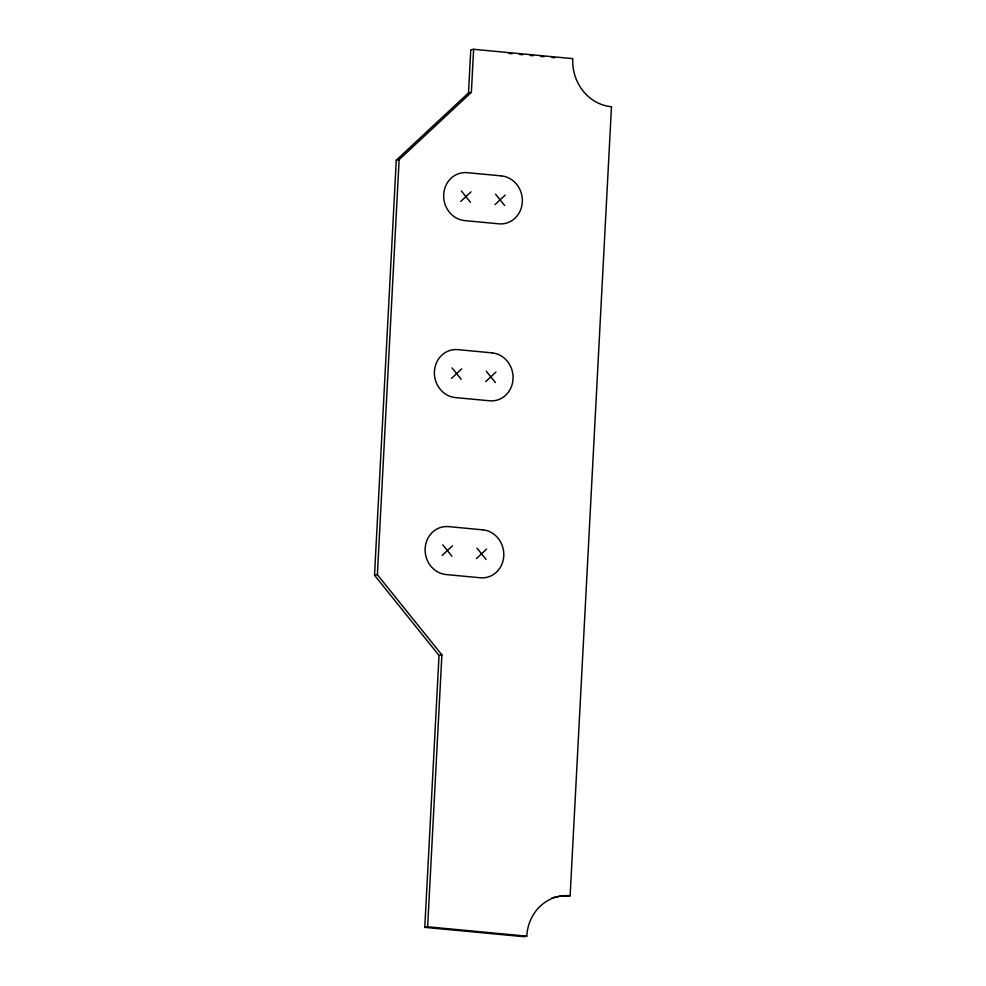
<?xml version="1.0" encoding="UTF-8"?>
<svg xmlns="http://www.w3.org/2000/svg" width="986" height="986" viewBox="0 0 986 986"><rect width="100%" height="100%" fill="white"/><g stroke="black" fill="none" stroke-linecap="round" stroke-linejoin="round"><path stroke-width="1.48" d="M374.52 575.232L396.273 160.188L468.51 92.894L471.37 92.351L473.625 49.3L572.78 58.642A44.53 40.956 79.2 0 0 611.48 106.759L570.13 895.781A44.53 40.956 79.2 0 0 526.783 936.158L523.923 936.7L424.781 927.358L439.029 655.419L374.52 575.232L377.379 574.69L441.888 654.877L427.641 926.815L424.781 927.358M377.379 574.69L399.133 159.646L471.37 92.351M468.51 92.894L470.766 49.842L473.625 49.3M460.795 201.391L471.012 191.876M494.984 204.62L505.202 195.092M451.526 378.365L461.744 368.85M485.716 381.594L495.933 372.079M442.246 555.34L452.463 545.825M476.435 558.569L486.653 549.054M396.273 160.188L399.133 159.646M439.029 655.419L441.888 654.877M570.13 895.781L567.27 896.323A44.53 40.956 79.2 0 0 551.396 898.209M508.899 53.441L511.956 53.725M519.573 54.452L522.629 54.735M530.258 55.45L533.303 55.734M540.932 56.461L543.989 56.744M551.605 57.459L554.662 57.755M427.641 926.815L526.783 936.158M495.539 194.18L504.659 205.532M461.349 190.964L470.47 202.303M486.258 371.167L495.379 382.506M452.069 367.938L461.189 379.277M476.977 548.142L486.11 559.481M442.8 544.913L451.921 556.252M501.356 175.89L467.167 172.673A24.12 22.185 79.2 0 0 443.688 194.538A24.12 22.185 79.2 0 0 464.652 220.593L498.842 223.822A24.12 22.185 79.2 0 0 522.321 201.945A24.12 22.185 79.2 0 0 501.356 175.89M492.076 352.865L457.886 349.648A24.12 22.185 79.2 0 0 434.407 371.512A24.12 22.185 79.2 0 0 455.372 397.58L489.561 400.797A24.12 22.185 79.2 0 0 513.04 378.932A24.12 22.185 79.2 0 0 492.076 352.865M482.795 529.839L448.618 526.623A24.12 22.185 79.2 0 0 425.139 548.487A24.12 22.185 79.2 0 0 446.103 574.555L480.293 577.771A24.12 22.185 79.2 0 0 503.772 555.907A24.12 22.185 79.2 0 0 482.795 529.839"/></g></svg>
